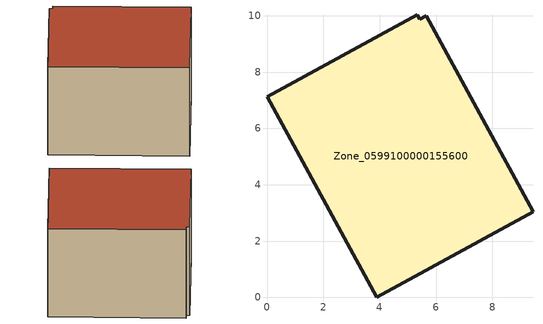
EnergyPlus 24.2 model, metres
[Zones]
Zone_0599100000155600
 floor ground (C_G): 5.33,10.04 5.42,9.87 5.66,9.99 9.44,3.04 3.89,0 0,7.13 z0
 wall outside (C_F): 3.89,0 9.44,3.04 5.66,9.99 5.42,9.87 5.33,10.04 0,7.13 3.89,0 z0:6.03
 roof outside (C_R): 5.42,9.87 5.33,10.04 0,7.13 3.89,0 9.44,3.04 5.66,9.99 z6.03
[BUILDING]
Pand.0599100000155600: North Axis=0; Terrain=City; Loads Convergence Tolerance Value=0.04; Temperature Convergence Tolerance Value=0.4; Solar Distribution=FullExterior; Maximum Number of Warmup Days=25; Minimum Number of Warmup Days=1
[Site:Location]
Rotterdam.The.Hague.AP_ZH_NLD Design_Conditions: Latitude=51.96; Longitude=4.45; Time Zone=1; Elevation=-4.5
[SITE:GROUNDTEMPERATURE:BUILDINGSURFACE]
18, 18, 18, 18, 18, 18, 18, 18, 18, 18, 18, 18
[MATERIAL] Thermal Absorptance=0.9; Solar Absorptance=0.7; Visible Absorptance=0.7
Name | Roughness | Thickness | Conductivity | Density | Specific Heat
G.TC.1946-1964 | MediumSmooth | 0.15 | 1 | 540 | 1210
F.TC.1946-1964 | Rough | 0.3 | 0.857143 | 1920 | 840
R.TC.1946-1964 | MediumRough | 0.2 | 0.235294 | 1500 | 1000
[CONSTRUCTION]
C_G: G.TC.1946-1964
C_F: F.TC.1946-1964
C_R: R.TC.1946-1964
[ZONE]
Zone_0599100000155600: Type=1; Multiplier=1; Ceiling Height=Autocalculate; Volume=Autocalculate; Floor Area=autocalculate; Part of Total Floor Area=Yes
[ZONEINFILTRATION:DESIGNFLOWRATE]
Infil_Zone_0599100000155600: Zone or ZoneList or Space or SpaceList=Zone_0599100000155600; Schedule=AlwaysOn; Design Flow Rate Calculation Method=Flow/Area; Flow Rate per Floor Area=0.003; Constant Term Coefficient=1; Temperature Term Coefficient=0; Velocity Term Coefficient=0; Velocity Squared Term Coefficient=0
[HVACTEMPLATE:ZONE:IDEALLOADSAIRSYSTEM]
Zone_0599100000155600: Maximum Heating Supply Air Temperature=50; Minimum Cooling Supply Air Temperature=13; Maximum Heating Supply Air Humidity Ratio=0.0156; Minimum Cooling Supply Air Humidity Ratio=0.0077; Heating Limit=NoLimit; Cooling Limit=NoLimit; Dehumidification Control Type=ConstantSensibleHeatRatio; Cooling Sensible Heat Ratio=0.7; Dehumidification Setpoint=60; Humidification Control Type=None; Humidification Setpoint=30; Outdoor Air Method=None; Outdoor Air Flow Rate per Person=0.00944; Outdoor Air Flow Rate per Zone Floor Area=0; Outdoor Air Flow Rate per Zone=0; Demand Controlled Ventilation Type=None; Outdoor Air Economizer Type=NoEconomizer; Heat Recovery Type=None; Sensible Heat Recovery Effectiveness=0.7; Latent Heat Recovery Effectiveness=0.65
[ZONECONTROL:THERMOSTAT]
ThermostatControl_Zone_0599100000155600: Zone or ZoneList=Zone_0599100000155600; Control Type Schedule=DualSetpointControlType; Control 1=Thermostat_Zone_0599100000155600; Temperature Difference Between Cutout And Setpoint=0
[THERMOSTATSETPOINT:DUALSETPOINT]
Thermostat_Zone_0599100000155600: Heating Setpoint Temperature Schedule=HeatingSetpoint_Zone_0599100000155600; Cooling Setpoint Temperature Schedule=CoolingSetpoint_Zone_0599100000155600
[SCHEDULE:COMPACT]
HeatingSetpoint_Zone_0599100000155600: Through: 12/31, For: AllDays, Until: 24:00, 21
CoolingSetpoint_Zone_0599100000155600: Through: 12/31, For: AllDays, Until: 24:00, 24
DualSetpointControlType: Through: 12/31, For: AllDays, Until: 24:00, 4
AlwaysOn: Through: 12/31, For: AllDays, Until: 24:00, 1
